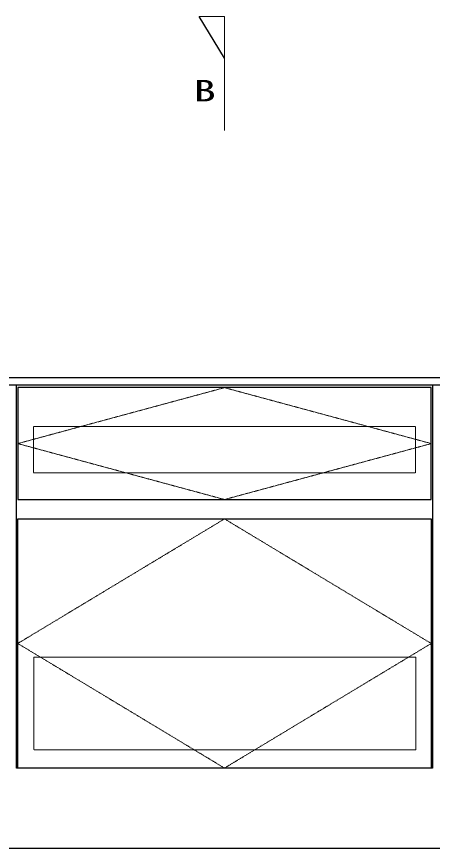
# Model space of a CAD drawing. Units: millimetres, scale not verified. Extents: x -9797 to 9797, y -4555 to 4555.
# Drawn here: x -7144 to -6394, y -1861 to -359 of the extents above; entities that cross this region are included whole.
import ezdxf
from ezdxf.enums import TextEntityAlignment as Align

# ---------------------------------------------------------------- set-up
doc = ezdxf.new("R2010")
doc.units = ezdxf.units.MM
doc.header["$LTSCALE"] = 30
doc.linetypes.add('USER1', pattern=[0.375, 0.25, -0.125])
doc.linetypes.add('USER3', pattern=[2, 1.25, -0.25, 0.25, -0.25])
for name, color, linetype, lineweight in [('0-0_KABE', 4, 'Continuous', 25), ('0-1_0', 7, 'Continuous', 25), ('0-2_細線ﾚｲﾔｰ', 91, 'Continuous', 5), ('0-6_図面枠', 3, 'Continuous', 15)]:
    doc.layers.add(name, color=color, linetype=linetype, lineweight=lineweight)
doc.styles.add('ＭＳ ゴシック', font='')
doc.styles.get('ＭＳ ゴシック').set_extended_font_data('MS Gothic')

# ---------------------------------------------------------------- blocks, each defined once
blk = doc.blocks.new('A$C6604C9EE')
at = {"layer": '0-1_0'}
for points in [[(0, 0), (0, 20760), (22500, 20760), (22500, 0)], [(60, 14550), (22440, 14550), (22440, 20610), (60, 20610)], [(60, 0), (60, 13500), (22440, 13500), (22440, 0)]]:
    blk.add_lwpolyline(points, close=True, dxfattribs=at)
at = {"layer": '0-2_細線ﾚｲﾔｰ', "linetype": 'USER3', "lineweight": 9}
for points in [[(11250, 20610), (22440, 17580), (11250, 14550), (60, 17580)], [(11250, 13500), (22440, 6750), (11250, 0), (60, 6750)]]:
    blk.add_lwpolyline(points, close=True, dxfattribs=at)
at = {"layer": '0-2_細線ﾚｲﾔｰ', "linetype": 'USER1', "lineweight": 9}
for points in [[(915, 15990), (21585, 15990), (21585, 18510), (915, 18510)], [(930, 990), (21600, 990), (21600, 6000), (930, 6000)]]:
    blk.add_lwpolyline(points, close=True, dxfattribs=at)

msp = doc.modelspace()

# ---------------------------------------------------------------- linework, layer by layer
at = {"layer": '0-0_KABE'}
msp.add_line((-5208.51, -1860.93), (-8058.51, -1860.93), dxfattribs=at)
at = {"layer": '0-1_0'}
msp.add_line((-6768.51, -433.89), (-6814.34, -358.89), dxfattribs=at)
msp.add_lwpolyline([(-7908.51, -1010.93), (-7908.51, -1023.93), (-5358.51, -1023.93), (-5358.51, -1010.93)], close=True, dxfattribs=at)
at = {"layer": '0-6_図面枠', "color": 7}
for p, q in [((-6814.34, -358.89), (-6768.51, -358.89)), ((-6768.51, -358.89), (-6768.51, -564.44))]:
    msp.add_line(p, q, dxfattribs=at)

# ---------------------------------------------------------------- block references
at = {"layer": '0-1_0', "xscale": 0.03333333, "yscale": 0.03333333}
msp.add_blockref('A$C6604C9EE', (-7143.51, -1715.93), dxfattribs=at)

# ---------------------------------------------------------------- texts
at = {"layer": '0-6_図面枠', "style": 'ＭＳ ゴシック', "width": 1.5}
msp.add_text('B', height=38.98, dxfattribs=at).set_placement((-6824.04, -523.79), align=Align.BOTTOM_LEFT)

doc.saveas('drawing.dxf')
